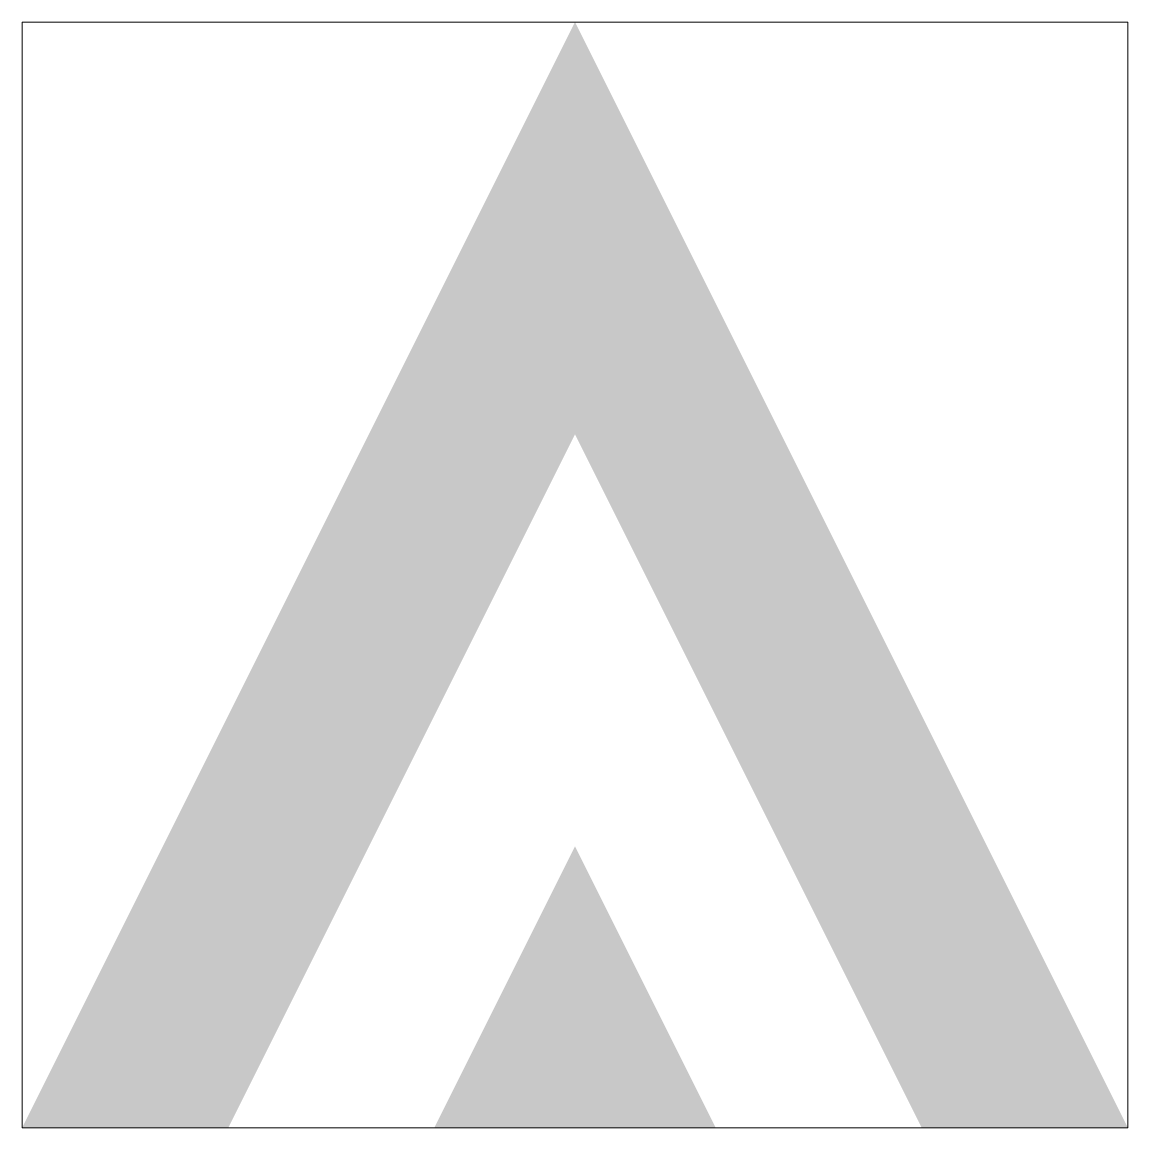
# Model space of a CAD drawing. Extents: x -3 to 3, y 0 to 6.
import ezdxf

# ---------------------------------------------------------------- set-up
doc = ezdxf.new("R2010")
doc.units = 0
doc.header["$LTSCALE"] = 0.01
doc.header["$MEASUREMENT"] = 0
doc.layers.get('0').update_dxf_attribs({"lineweight": 20})
doc.layers.get('Defpoints').update_dxf_attribs({"color": 111, "lineweight": 20})

msp = doc.modelspace()

# ---------------------------------------------------------------- hatches: boundary and pattern name
at = {"linetype": 'Continuous', "lineweight": 0}
h = msp.add_hatch(color=0, dxfattribs=at)
h.dxf.hatch_style = 1
h.paths.add_polyline_path([(-3, 0), (-1.882, 0), (0, 3.7639), (1.882, 0), (3, 0), (0, 6)])
h = msp.add_hatch(color=0, dxfattribs=at)
h.dxf.hatch_style = 1
h.paths.add_polyline_path([(0, 1.5279), (0.7639, 0), (-0.7639, 0)])

# ---------------------------------------------------------------- linework, layer by layer
at = {"layer": 'Defpoints'}
msp.add_lwpolyline([(-3, 0), (3, 0), (3, 6), (-3, 6)], close=True, dxfattribs=at)

doc.saveas('drawing.dxf')
